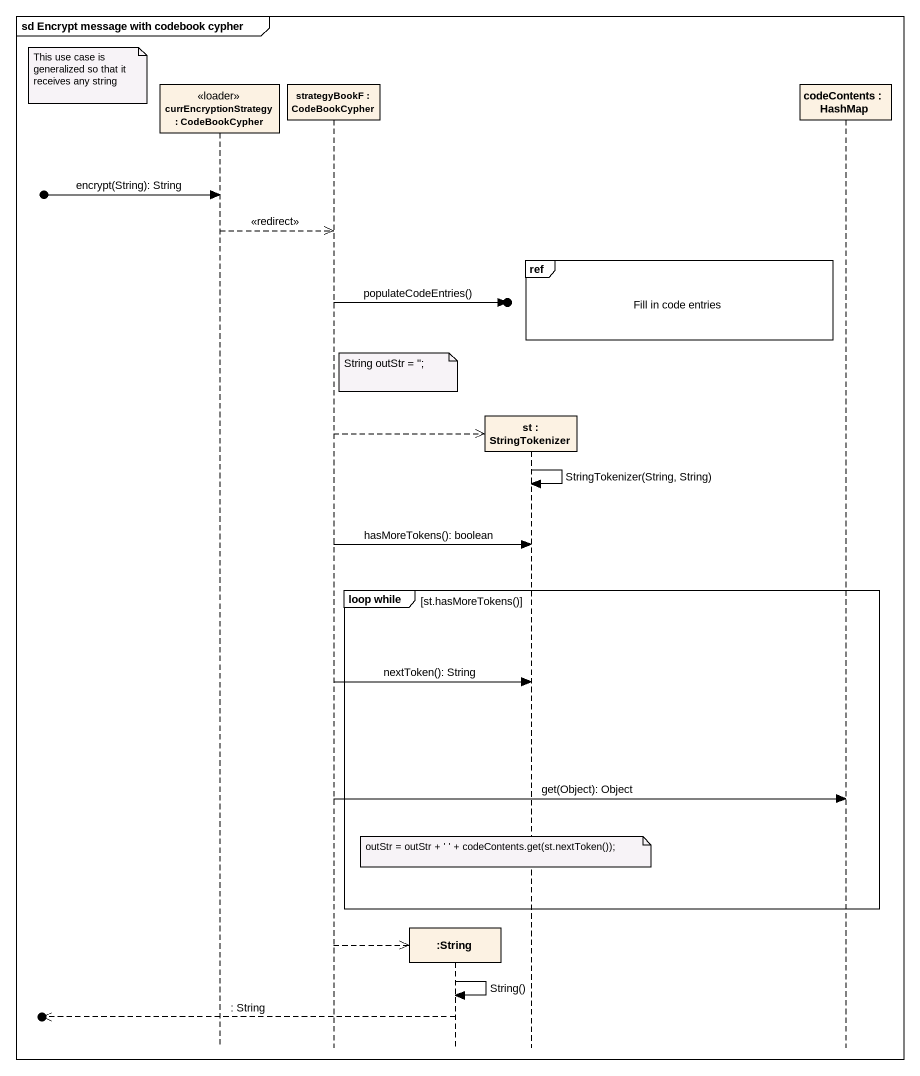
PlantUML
@startuml
mainframe sd Encrypt message with codebook cypher
hide footbox
participant "currEncryptionStrategy : CodeBookCypher" as currEncryptionStrategy <<loader>>
participant "strategyBookF : CodeBookCypher" as strategyBookF
participant ":String" as String
participant "st : StringTokenizer" as st
participant "codeContents : HashMap" as codeContents

note left of currEncryptionStrategy : This use case is generalized so that it receives any string
[o-> currEncryptionStrategy : encrypt(String): String
currEncryptionStrategy -->> strategyBookF : <<redirect>>
ref over st : Fill in code entries
strategyBookF ->o] : populateCodeEntries()
note over String : String outStr = '';
strategyBookF -->> st **
st -> st : StringTokenizer(String, String)
strategyBookF -> st : hasMoreTokens(): boolean
group loop while [st.hasMoreTokens()]
  strategyBookF -> st : nextToken(): String
  strategyBookF -> codeContents : get(Object): Object
  note over st : outStr = outStr + ' ' + codeContents.get(st.nextToken());
end
strategyBookF -->> String **
String -> String : String()
[o<<-- String : : String
@enduml
